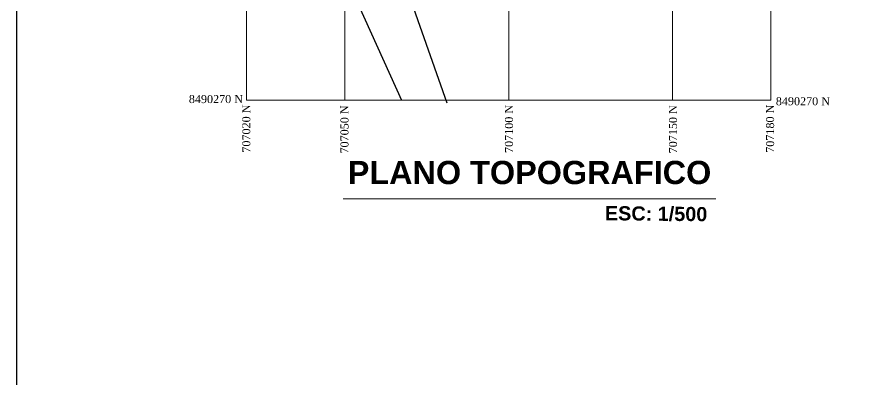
# Model space of a CAD drawing. Header units: metres. Extents: x 699753 to 708012, y 8489657 to 8490746.
# Drawn here: x 700832.2 to 701089.9, y 8490116.7 to 8490227 of the extents above; entities that cross this region are included whole.
import ezdxf

# ---------------------------------------------------------------- set-up
doc = ezdxf.new("R2010")
doc.units = ezdxf.units.M
doc.layers.add('1-blanco', color=7, linetype='Continuous', lineweight=25)
doc.layers.add('A-ACOTACION', color=7, linetype='Continuous', lineweight=9)
doc.layers.add('C-ANNO-MATC-TEXT', color=150, linetype='Continuous')
doc.styles.add('L120', font='times.ttf', dxfattribs={"height": 3})
doc.styles.get("Standard").update_dxf_attribs({"font": 'simplex.shx'})

msp = doc.modelspace()

# ---------------------------------------------------------------- linework, layer by layer
at = {"flags": 128}
for points in [[(700902.33, 8490306.16), (700949.58, 8490201.71)], [(700950.68, 8490237.07), (700963.41, 8490200.88)]]:
    msp.add_lwpolyline(points, dxfattribs=at)
at = {"layer": '1-blanco', "linetype": 'Continuous', "lineweight": 9, "flags": 128}
msp.add_lwpolyline([(700931.79, 8490171.62), (701045.49, 8490171.62)], dxfattribs=at)
at = {"layer": 'A-ACOTACION', "lineweight": 30, "flags": 128}
msp.add_lwpolyline([(700832.23, 8490396.68), (701673.23, 8490396.68), (701673.23, 8489802.68), (700832.23, 8489802.68), (700832.23, 8490396.68)], dxfattribs=at)
at = {"layer": 'C-ANNO-MATC-TEXT', "lineweight": 9}
for p, q in [((700902.33, 8490201.71), (700902.33, 8490331.71)), ((700932.33, 8490201.71), (700932.33, 8490331.71)), ((700982.33, 8490201.71), (700982.33, 8490331.71)), ((701032.33, 8490201.71), (701032.33, 8490331.71)), ((701062.33, 8490201.71), (701062.33, 8490331.71)), ((700902.33, 8490201.71), (701062.33, 8490201.71))]:
    msp.add_line(p, q, dxfattribs=at)

# ---------------------------------------------------------------- texts
at = {"layer": '1-blanco', "linetype": 'Continuous', "lineweight": 9, "char_height": 2.444, "attachment_point": 5, "style": 'L120'}
for insert in [(700892.97, 8490202), (701072.1, 8490201.34)]:
    msp.add_mtext('8490270 N', dxfattribs=dict(at, insert=insert))
at = {"layer": '1-blanco', "linetype": 'Continuous', "lineweight": 9, "char_height": 2.444, "attachment_point": 5, "rotation": 90, "style": 'L120'}
for s, insert in [('707020 N', (700902.25, 8490193.02)), ('707100 N', (700982.41, 8490192.92)), ('707180 N', (701062.11, 8490192.98)), ('707050 N', (700932.22, 8490192.76)), ('707150 N', (701032.47, 8490192.81))]:
    msp.add_mtext(s, dxfattribs=dict(at, insert=insert))
at = {"layer": '1-blanco', "linetype": 'Continuous', "lineweight": 9, "attachment_point": 8}
for s, insert, char_height, rotation in [('{\\fArial|b1|i0|c0|p34;PLANO TOPOGRAFICO}', (700988.67, 8490176.01), 7.0779, 0.0145), ('{\\fArial|b1|i0|c0|p34;ESC: 1/500}', (701027.28, 8490164.82), 4.3254, 359.3935)]:
    msp.add_mtext(s, dxfattribs=dict(at, insert=insert, char_height=char_height, rotation=rotation))

doc.saveas('drawing.dxf')
